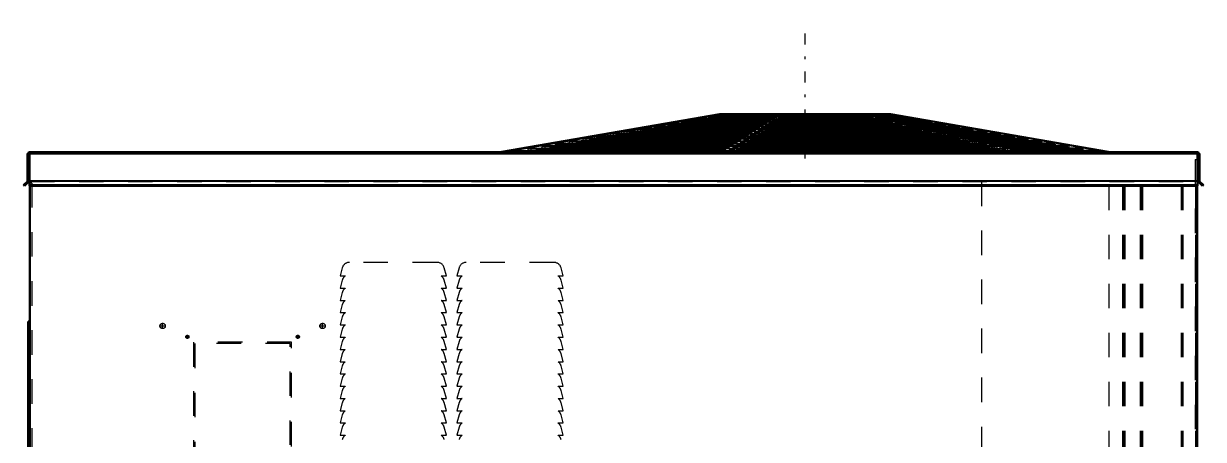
# Model space of a CAD drawing. Header units: inches. Extents: x -24.5 to 24.2, y -0.3 to 48.8.
# Drawn here: x -24.04 to 24.04, y 31.78 to 48.75 of the extents above; entities that cross this region are included whole.
import ezdxf

# ---------------------------------------------------------------- set-up
doc = ezdxf.new("R2010")
doc.units = ezdxf.units.IN
doc.header["$MEASUREMENT"] = 0
doc.linetypes.add('Center', pattern=[1.5, 0.45, -0.5, 0.05, -0.5])
doc.linetypes.add('Dashed', pattern=[2, 1, -1])
for name, color, linetype, lineweight in [('2d ConnectionPoints', 7, 'Continuous', 50), ('AM_0', 7, 'Continuous', 50), ('AM_4', 3, 'Continuous', 25), ('AM_7', 7, 'Center', 25), ('AM_9', 6, 'Dashed', 25)]:
    doc.layers.add(name, color=color, linetype=linetype, lineweight=lineweight)

msp = doc.modelspace()

# ---------------------------------------------------------------- linework, layer by layer
at = {"layer": '2d ConnectionPoints'}
msp.add_point((0, 43.5), dxfattribs=at)
msp.add_point((0, 43.5), dxfattribs=at)
at = {"layer": 'AM_0'}
for p, q in [((4.33, 45.058), (-4.546, 43.517)), ((-4.465, 43.517), (4.411, 45.058)), ((2.988, 44.751), (2.872, 44.729)), ((2.872, 44.729), (2.872, 44.651)), ((2.872, 44.729), (6.227, 44.729)), ((2.988, 44.751), (6.26, 44.751)), ((3.517, 44.848), (3.401, 44.827)), ((3.401, 44.827), (3.401, 44.751)), ((3.401, 44.827), (6.379, 44.827)), ((3.517, 44.848), (6.412, 44.848)), ((4.067, 44.95), (3.951, 44.928)), ((3.951, 44.928), (3.951, 44.848)), ((3.951, 44.928), (6.536, 44.928)), ((4.067, 44.95), (6.565, 44.95)), ((6.735, 45.058), (4.33, 45.058)), ((6.737, 45.058), (4.358, 43.517)), ((4.497, 45.029), (4.39, 45.009)), ((4.39, 45.009), (6.66, 45.009)), ((4.39, 45.009), (4.39, 44.95)), ((4.497, 45.029), (6.691, 45.029)), ((4.653, 45.058), (4.653, 45.029)), ((4.66, 43.517), (7.039, 45.058)), ((6.658, 44.751), (6.627, 44.729)), ((6.627, 44.729), (11.342, 44.729)), ((6.627, 44.729), (6.627, 44.651)), ((6.658, 44.751), (11.257, 44.751)), ((11.288, 45.058), (6.737, 45.058)), ((6.799, 44.848), (6.768, 44.827)), ((6.768, 44.827), (10.955, 44.827)), ((6.768, 44.827), (6.768, 44.751)), ((6.799, 44.848), (10.87, 44.848)), ((6.947, 44.95), (6.916, 44.928)), ((6.916, 44.928), (10.552, 44.928)), ((6.916, 44.928), (6.916, 44.848)), ((6.947, 44.95), (10.467, 44.95)), ((7.062, 45.029), (7.033, 45.009)), ((7.033, 45.009), (10.231, 45.009)), ((7.033, 45.009), (7.033, 44.95)), ((7.062, 45.029), (10.152, 45.029)), ((7.104, 45.058), (7.104, 45.029)), ((10.038, 45.058), (10.038, 45.029)), ((10.231, 45.009), (10.152, 45.029)), ((10.215, 45.058), (16.713, 43.517)), ((10.231, 45.009), (10.231, 44.95)), ((16.935, 43.517), (10.437, 45.058)), ((10.552, 44.928), (10.467, 44.95)), ((10.552, 44.928), (10.552, 44.848)), ((10.572, 45.029), (11.283, 45.029)), ((10.656, 45.009), (11.394, 45.009)), ((10.955, 44.827), (10.87, 44.848)), ((10.907, 44.95), (11.728, 44.95)), ((10.955, 44.827), (10.955, 44.751)), ((10.997, 44.928), (11.848, 44.928)), ((11.121, 45.029), (11.121, 45.058)), ((11.342, 44.729), (11.257, 44.751)), ((11.394, 45.009), (11.283, 45.029)), ((11.288, 45.058), (20.164, 43.517)), ((11.335, 44.848), (12.297, 44.848)), ((11.342, 44.729), (11.342, 44.651)), ((11.394, 44.95), (11.394, 45.009)), ((11.425, 44.827), (12.417, 44.827)), ((11.848, 44.928), (11.728, 44.95)), ((11.746, 44.751), (12.844, 44.751)), ((11.837, 44.729), (12.964, 44.729)), ((11.848, 44.848), (11.848, 44.928)), ((12.417, 44.827), (12.297, 44.848)), ((12.417, 44.751), (12.417, 44.827)), ((12.964, 44.729), (12.844, 44.751)), ((12.964, 44.651), (12.964, 44.729)), ((0.295, 44.253), (0.179, 44.232)), ((0.295, 44.253), (5.494, 44.253)), ((0.833, 44.353), (0.717, 44.331)), ((0.717, 44.331), (0.717, 44.253)), ((0.717, 44.331), (5.615, 44.331)), ((0.833, 44.353), (5.648, 44.353)), ((1.372, 44.452), (1.256, 44.431)), ((1.256, 44.431), (1.256, 44.353)), ((1.256, 44.431), (5.766, 44.431)), ((1.372, 44.452), (5.8, 44.452)), ((1.911, 44.552), (1.795, 44.53)), ((1.795, 44.53), (1.795, 44.452)), ((1.795, 44.53), (5.921, 44.53)), ((1.911, 44.552), (5.954, 44.552)), ((2.45, 44.651), (2.333, 44.63)), ((2.333, 44.63), (2.333, 44.552)), ((2.333, 44.63), (6.075, 44.63)), ((2.45, 44.651), (6.109, 44.651)), ((5.936, 44.253), (5.905, 44.232)), ((5.936, 44.253), (13.229, 44.253)), ((6.08, 44.353), (6.049, 44.331)), ((6.049, 44.331), (12.92, 44.331)), ((6.049, 44.331), (6.049, 44.253)), ((6.08, 44.353), (12.835, 44.353)), ((6.224, 44.452), (6.193, 44.431)), ((6.193, 44.431), (12.525, 44.431)), ((6.193, 44.431), (6.193, 44.353)), ((6.224, 44.452), (12.44, 44.452)), ((6.369, 44.552), (6.338, 44.53)), ((6.338, 44.53), (12.131, 44.53)), ((6.338, 44.53), (6.338, 44.452)), ((6.369, 44.552), (12.046, 44.552)), ((6.513, 44.651), (6.482, 44.63)), ((6.482, 44.63), (11.737, 44.63)), ((6.482, 44.63), (6.482, 44.552)), ((6.513, 44.651), (11.651, 44.651)), ((11.737, 44.63), (11.651, 44.651)), ((11.737, 44.63), (11.737, 44.552)), ((12.131, 44.53), (12.046, 44.552)), ((12.131, 44.53), (12.131, 44.452)), ((12.165, 44.651), (13.401, 44.651)), ((12.256, 44.63), (13.522, 44.63)), ((12.525, 44.431), (12.44, 44.452)), ((12.525, 44.431), (12.525, 44.353)), ((12.585, 44.552), (13.959, 44.552)), ((12.675, 44.53), (14.079, 44.53)), ((12.92, 44.331), (12.835, 44.353)), ((12.92, 44.331), (12.92, 44.253)), ((13.005, 44.452), (14.517, 44.452)), ((13.095, 44.431), (14.637, 44.431)), ((13.314, 44.232), (13.229, 44.253)), ((13.522, 44.63), (13.401, 44.651)), ((13.424, 44.353), (15.075, 44.353)), ((13.514, 44.331), (15.195, 44.331)), ((13.522, 44.552), (13.522, 44.63)), ((13.843, 44.253), (15.632, 44.253)), ((14.079, 44.53), (13.959, 44.552)), ((14.079, 44.452), (14.079, 44.53)), ((14.637, 44.431), (14.517, 44.452)), ((14.637, 44.353), (14.637, 44.431)), ((15.195, 44.331), (15.075, 44.353)), ((15.195, 44.253), (15.195, 44.331)), ((15.752, 44.232), (15.632, 44.253)), ((-2.399, 43.756), (-2.515, 43.734)), ((-2.399, 43.756), (4.725, 43.756)), ((-1.861, 43.855), (-1.977, 43.834)), ((-1.977, 43.834), (-1.977, 43.756)), ((-1.977, 43.834), (4.846, 43.834)), ((-1.861, 43.855), (4.879, 43.855)), ((-1.322, 43.955), (-1.438, 43.933)), ((-1.438, 43.933), (-1.438, 43.855)), ((-1.438, 43.933), (5.001, 43.933)), ((-1.322, 43.955), (5.034, 43.955)), ((-0.784, 44.054), (-0.9, 44.033)), ((-0.9, 44.033), (-0.9, 43.955)), ((-0.9, 44.033), (5.152, 44.033)), ((-0.784, 44.054), (5.185, 44.054)), ((-0.245, 44.154), (-0.36, 44.132)), ((-0.36, 44.132), (-0.36, 44.054)), ((-0.36, 44.132), (5.306, 44.132)), ((-0.245, 44.154), (5.339, 44.154)), ((0.179, 44.232), (0.179, 44.154)), ((0.179, 44.232), (5.461, 44.232)), ((5.214, 43.756), (5.183, 43.734)), ((5.214, 43.756), (15.201, 43.756)), ((5.358, 43.855), (5.327, 43.834)), ((5.327, 43.834), (14.892, 43.834)), ((5.327, 43.834), (5.327, 43.756)), ((5.358, 43.855), (14.807, 43.855)), ((5.503, 43.955), (5.472, 43.933)), ((5.472, 43.933), (14.497, 43.933)), ((5.472, 43.933), (5.472, 43.855)), ((5.503, 43.955), (14.412, 43.955)), ((5.647, 44.054), (5.616, 44.033)), ((5.616, 44.033), (14.103, 44.033)), ((5.616, 44.033), (5.616, 43.955)), ((5.647, 44.054), (14.018, 44.054)), ((5.791, 44.154), (5.76, 44.132)), ((5.76, 44.132), (13.708, 44.132)), ((5.76, 44.132), (5.76, 44.054)), ((5.791, 44.154), (13.624, 44.154)), ((5.905, 44.232), (13.314, 44.232)), ((5.905, 44.232), (5.905, 44.154)), ((13.314, 44.232), (13.314, 44.154)), ((13.708, 44.132), (13.624, 44.154)), ((13.708, 44.132), (13.708, 44.054)), ((13.933, 44.232), (15.752, 44.232)), ((14.103, 44.033), (14.018, 44.054)), ((14.103, 44.033), (14.103, 43.955)), ((14.263, 44.154), (16.19, 44.154)), ((14.353, 44.132), (16.31, 44.132)), ((14.497, 43.933), (14.412, 43.955)), ((14.497, 43.933), (14.497, 43.855)), ((14.682, 44.054), (16.748, 44.054)), ((14.773, 44.033), (16.868, 44.033)), ((14.892, 43.834), (14.807, 43.855)), ((14.892, 43.834), (14.892, 43.756)), ((15.101, 43.955), (17.305, 43.955)), ((15.191, 43.933), (17.425, 43.933)), ((15.285, 43.734), (15.201, 43.756)), ((15.521, 43.855), (17.863, 43.855)), ((15.611, 43.834), (17.983, 43.834)), ((15.752, 44.154), (15.752, 44.232)), ((15.944, 43.756), (18.42, 43.756)), ((16.31, 44.132), (16.19, 44.154)), ((16.31, 44.054), (16.31, 44.132)), ((16.868, 44.033), (16.748, 44.054)), ((16.868, 43.955), (16.868, 44.033)), ((17.425, 43.933), (17.305, 43.955)), ((17.425, 43.855), (17.425, 43.933)), ((17.983, 43.834), (17.863, 43.855)), ((17.983, 43.756), (17.983, 43.834)), ((18.54, 43.734), (18.42, 43.756)), ((-23.878, 43.42), (-23.878, 42.336)), ((23.797, 43.5), (-23.797, 43.5)), ((-23.797, 43.5), (-23.797, 42.126)), ((-23.782, 43.5), (-23.782, 43.493)), ((23.782, 43.493), (-23.782, 43.493)), ((-4.546, 43.517), (-4.465, 43.517)), ((-4.546, 43.517), (-4.546, 43.5)), ((-4.465, 43.517), (-4.465, 43.5)), ((-3.478, 43.557), (-3.594, 43.535)), ((-3.594, 43.535), (-3.594, 43.5)), ((-3.594, 43.535), (4.386, 43.535)), ((-3.478, 43.557), (4.419, 43.557)), ((-2.949, 43.654), (-3.065, 43.633)), ((-3.065, 43.633), (-3.065, 43.557)), ((-3.065, 43.633), (4.534, 43.633)), ((-2.949, 43.654), (4.567, 43.654)), ((-2.515, 43.734), (-2.515, 43.654)), ((-2.515, 43.734), (4.692, 43.734)), ((4.358, 43.517), (4.66, 43.517)), ((4.358, 43.517), (4.358, 43.5)), ((4.66, 43.517), (4.66, 43.5)), ((4.925, 43.557), (4.894, 43.535)), ((4.894, 43.535), (16.075, 43.535)), ((4.894, 43.535), (4.894, 43.5)), ((4.925, 43.557), (15.991, 43.557)), ((5.067, 43.654), (5.036, 43.633)), ((5.036, 43.633), (15.689, 43.633)), ((5.036, 43.633), (5.036, 43.557)), ((5.067, 43.654), (15.604, 43.654)), ((5.183, 43.734), (15.285, 43.734)), ((5.183, 43.734), (5.183, 43.654)), ((15.285, 43.734), (15.285, 43.654)), ((15.689, 43.633), (15.604, 43.654)), ((15.689, 43.633), (15.689, 43.557)), ((16.075, 43.535), (15.991, 43.557)), ((16.03, 43.734), (18.54, 43.734)), ((16.075, 43.535), (16.075, 43.5)), ((16.368, 43.654), (18.99, 43.654)), ((16.458, 43.633), (19.11, 43.633)), ((16.713, 43.517), (16.713, 43.5)), ((16.713, 43.517), (16.935, 43.517)), ((16.779, 43.557), (19.537, 43.557)), ((16.87, 43.535), (19.657, 43.535)), ((16.935, 43.517), (16.935, 43.5)), ((18.54, 43.654), (18.54, 43.734)), ((19.11, 43.633), (18.99, 43.654)), ((19.11, 43.557), (19.11, 43.633)), ((19.657, 43.535), (19.537, 43.557)), ((19.657, 43.5), (19.657, 43.535)), ((20.164, 43.517), (20.164, 43.5)), ((23.782, 43.5), (23.782, 43.493)), ((23.797, 43.5), (23.797, 42.126)), ((23.877, 42.336), (23.877, 43.42)), ((-23.887, 42.312), (-24.041, 42.159)), ((-24.008, 42.126), (-23.812, 42.322)), ((-23.812, 42.322), (-23.797, 42.322)), ((23.797, 42.322), (23.812, 42.322)), ((23.812, 42.322), (24.008, 42.126)), ((24.041, 42.159), (23.887, 42.312)), ((-24.041, 42.159), (-24.008, 42.126)), ((23.797, 42.159), (-23.797, 42.159)), ((23.797, 42.126), (-23.797, 42.126)), ((-23.782, 42.126), (-23.782, 4.49)), ((23.782, 42.126), (23.782, 4.49)), ((24.008, 42.126), (24.041, 42.159)), ((-23.861, 36.592), (-23.782, 36.592)), ((-23.861, 36.592), (-23.861, 22)), ((-23.861, 34.78), (-23.782, 34.78))]:
    msp.add_line(p, q, dxfattribs=at)
for centre, radius, start, end in [((-23.797, 43.42), 0.08, 90, 180), ((23.797, 43.42), 0.08, 0, 90), ((-23.912, 42.336), 0.034, 315, 360), ((23.912, 42.336), 0.034, 180, 225)]:
    msp.add_arc(centre, radius, start, end, dxfattribs=at)
at = {"layer": 'AM_4'}
for p, q in [((23.797, 43.42), (-23.797, 43.42)), ((23.797, 42.336), (-23.797, 42.336)), ((23.797, 42.312), (-23.797, 42.312))]:
    msp.add_line(p, q, dxfattribs=at)
at = {"layer": 'AM_7'}
for p, q in [((7.809, 43.25), (7.809, 48.75)), ((-18.489, 36.412), (-18.261, 36.412)), ((-18.375, 36.298), (-18.375, 36.526)), ((-11.971, 36.412), (-11.743, 36.412)), ((-11.857, 36.298), (-11.857, 36.526)), ((-17.433, 35.97), (-17.299, 35.97)), ((-17.366, 35.903), (-17.366, 36.037)), ((-12.933, 35.97), (-12.799, 35.97)), ((-12.866, 35.903), (-12.866, 36.037))]:
    msp.add_line(p, q, dxfattribs=at)
at = {"layer": 'AM_9'}
for p, q in [((-1.317, 43.517), (5.181, 45.058)), ((5.403, 45.058), (-1.095, 43.517)), ((2.774, 44.751), (2.654, 44.729)), ((2.654, 44.729), (2.654, 43.5)), ((2.872, 44.729), (2.654, 44.729)), ((2.774, 44.751), (2.774, 43.5)), ((2.988, 44.751), (2.774, 44.751)), ((2.791, 44.729), (2.907, 44.751)), ((2.791, 44.729), (2.791, 43.5)), ((2.907, 44.751), (2.907, 43.5)), ((2.988, 44.751), (2.988, 43.5)), ((3.321, 44.848), (3.201, 44.827)), ((3.401, 44.827), (3.201, 44.827)), ((3.201, 44.827), (3.201, 43.5)), ((3.32, 44.827), (3.436, 44.848)), ((3.32, 44.827), (3.32, 43.5)), ((3.321, 44.848), (3.321, 43.5)), ((3.517, 44.848), (3.321, 44.848)), ((3.401, 44.751), (3.401, 43.5)), ((3.436, 44.848), (3.436, 43.5)), ((3.517, 44.848), (3.517, 43.5)), ((3.89, 44.95), (3.77, 44.928)), ((3.951, 44.928), (3.77, 44.928)), ((3.77, 44.928), (3.77, 43.5)), ((3.87, 44.928), (3.986, 44.95)), ((3.87, 44.928), (3.87, 43.5)), ((3.89, 44.95), (3.89, 43.5)), ((4.067, 44.95), (3.89, 44.95)), ((3.951, 44.848), (3.951, 43.5)), ((3.986, 44.95), (3.986, 43.5)), ((4.14, 44.751), (4.055, 44.729)), ((4.055, 44.729), (4.055, 43.5)), ((4.067, 44.95), (4.067, 43.5)), ((4.14, 44.751), (4.14, 43.5)), ((4.335, 45.029), (4.224, 45.009)), ((4.224, 45.009), (4.224, 43.5)), ((4.39, 45.009), (4.224, 45.009)), ((4.276, 44.729), (4.361, 44.751)), ((4.276, 44.729), (4.276, 43.5)), ((4.309, 45.009), (4.416, 45.029)), ((4.309, 45.009), (4.309, 43.5)), ((4.335, 45.029), (4.335, 43.5)), ((4.496, 45.029), (4.335, 45.029)), ((4.361, 44.751), (4.361, 43.5)), ((4.39, 44.95), (4.39, 43.5)), ((4.416, 45.029), (4.416, 43.5)), ((4.527, 44.848), (4.442, 44.827)), ((4.442, 44.827), (4.442, 43.5)), ((4.496, 45.058), (4.496, 43.5)), ((4.497, 45.029), (4.497, 43.5)), ((4.527, 44.848), (4.527, 43.5)), ((4.572, 45.058), (4.572, 43.5)), ((4.653, 45.029), (4.653, 43.5)), ((4.663, 44.827), (4.748, 44.848)), ((4.663, 44.827), (4.663, 43.5)), ((4.742, 45.058), (4.742, 44.716)), ((4.742, 44.716), (5.988, 44.716)), ((4.748, 44.848), (4.748, 43.5)), ((4.844, 44.558), (4.844, 45.058)), ((4.929, 44.95), (4.844, 44.928)), ((4.844, 44.928), (4.844, 43.5)), ((4.868, 44.558), (4.868, 45.058)), ((4.905, 44.558), (4.905, 45.058)), ((4.928, 44.558), (4.928, 45.058)), ((4.929, 44.95), (4.929, 43.5)), ((5.066, 44.928), (5.151, 44.95)), ((5.066, 44.928), (5.066, 43.5)), ((5.117, 44.716), (5.117, 45.058)), ((5.151, 44.95), (5.151, 43.5)), ((5.244, 45.029), (5.166, 45.009)), ((5.166, 45.009), (5.166, 43.5)), ((5.244, 45.029), (5.244, 43.5)), ((5.359, 45.058), (5.359, 43.5)), ((5.387, 45.009), (5.466, 45.029)), ((5.387, 45.009), (5.387, 43.5)), ((5.466, 45.029), (5.466, 43.5)), ((5.58, 45.058), (5.58, 43.5)), ((5.613, 44.716), (5.613, 45.058)), ((5.988, 44.716), (5.988, 45.058)), ((6.627, 44.729), (6.227, 44.729)), ((6.658, 44.751), (6.26, 44.751)), ((6.324, 44.729), (6.355, 44.751)), ((6.324, 44.729), (6.324, 43.5)), ((6.355, 44.751), (6.355, 43.5)), ((6.768, 44.827), (6.379, 44.827)), ((6.799, 44.848), (6.412, 44.848)), ((6.466, 44.827), (6.497, 44.848)), ((6.466, 44.827), (6.466, 43.5)), ((6.495, 44.558), (6.495, 45.058)), ((6.497, 44.848), (6.497, 43.5)), ((6.506, 44.558), (6.506, 45.058)), ((6.916, 44.928), (6.536, 44.928)), ((6.555, 44.558), (6.555, 45.058)), ((6.565, 44.558), (6.565, 45.058)), ((6.947, 44.95), (6.565, 44.95)), ((6.613, 44.928), (6.644, 44.95)), ((6.613, 44.928), (6.613, 43.5)), ((6.644, 44.95), (6.644, 43.5)), ((6.658, 44.751), (6.658, 43.5)), ((7.033, 45.009), (6.66, 45.009)), ((7.062, 45.029), (6.691, 45.029)), ((6.731, 45.009), (6.76, 45.029)), ((6.731, 45.009), (6.731, 43.5)), ((6.76, 45.029), (6.76, 43.5)), ((6.768, 44.751), (6.768, 43.5)), ((6.799, 44.848), (6.799, 43.5)), ((6.801, 45.058), (6.801, 43.5)), ((6.916, 44.848), (6.916, 43.5)), ((6.947, 44.95), (6.947, 43.5)), ((7.033, 44.95), (7.033, 43.5)), ((7.062, 45.029), (7.062, 43.5)), ((7.076, 44.558), (7.076, 45.058)), ((7.091, 44.558), (7.091, 45.058)), ((7.104, 45.029), (7.104, 43.5)), ((7.179, 44.558), (7.179, 45.058)), ((7.192, 44.558), (7.192, 45.058)), ((7.434, 44.716), (7.434, 45.058)), ((7.434, 44.716), (8.184, 44.716)), ((7.484, 44.558), (7.484, 45.058)), ((7.499, 44.558), (7.499, 45.058)), ((7.53, 44.558), (7.53, 45.058)), ((7.542, 44.558), (7.542, 45.058)), ((8.076, 44.558), (8.076, 45.058)), ((8.088, 44.558), (8.088, 45.058)), ((8.119, 44.558), (8.119, 45.058)), ((8.134, 44.558), (8.134, 45.058)), ((8.184, 44.716), (8.184, 45.058)), ((8.426, 44.558), (8.426, 45.058)), ((8.439, 44.558), (8.439, 45.058)), ((8.514, 45.058), (8.514, 43.5)), ((8.527, 44.558), (8.527, 45.058)), ((8.542, 44.558), (8.542, 45.058)), ((8.556, 45.029), (8.585, 45.009)), ((8.556, 45.029), (8.556, 43.5)), ((10.958, 43.517), (8.579, 45.058)), ((8.585, 45.009), (8.585, 43.5)), ((8.671, 44.95), (8.702, 44.928)), ((8.671, 44.95), (8.671, 43.5)), ((8.702, 44.928), (8.702, 43.5)), ((8.817, 45.058), (8.817, 43.5)), ((8.819, 44.848), (8.85, 44.827)), ((8.819, 44.848), (8.819, 43.5)), ((8.85, 44.827), (8.85, 43.5)), ((8.887, 45.009), (8.858, 45.029)), ((8.858, 45.029), (8.858, 43.5)), ((8.881, 45.058), (11.26, 43.517)), ((8.887, 45.009), (8.887, 43.5)), ((8.96, 44.751), (8.96, 43.5)), ((8.96, 44.751), (8.991, 44.729)), ((9.005, 44.928), (8.974, 44.95)), ((8.974, 44.95), (8.974, 43.5)), ((8.991, 44.729), (8.991, 43.5)), ((9.005, 44.928), (9.005, 43.5)), ((9.053, 44.558), (9.053, 45.058)), ((9.063, 44.558), (9.063, 45.058)), ((9.112, 44.558), (9.112, 45.058)), ((9.152, 44.827), (9.121, 44.848)), ((9.121, 44.848), (9.121, 43.5)), ((9.123, 44.558), (9.123, 45.058)), ((9.152, 44.827), (9.152, 43.5)), ((9.294, 44.729), (9.263, 44.751)), ((9.263, 44.751), (9.263, 43.5)), ((9.294, 44.729), (9.294, 43.5)), ((9.63, 45.058), (9.63, 44.716)), ((9.63, 44.716), (10.876, 44.716)), ((10.005, 44.716), (10.005, 45.058)), ((10.038, 45.029), (10.038, 43.5)), ((10.572, 45.029), (10.152, 45.029)), ((10.152, 45.029), (10.152, 43.5)), ((10.656, 45.009), (10.231, 45.009)), ((10.231, 44.95), (10.231, 43.5)), ((10.259, 45.058), (10.259, 43.5)), ((10.374, 45.029), (10.374, 43.5)), ((10.374, 45.029), (10.452, 45.009)), ((10.452, 45.009), (10.452, 43.5)), ((10.907, 44.95), (10.467, 44.95)), ((10.467, 44.95), (10.467, 43.5)), ((10.501, 44.716), (10.501, 45.058)), ((10.552, 44.848), (10.551, 43.5)), ((10.997, 44.928), (10.552, 44.928)), ((10.689, 44.95), (10.689, 43.5)), ((10.689, 44.95), (10.774, 44.928)), ((10.69, 44.558), (10.69, 45.058)), ((10.713, 44.558), (10.713, 45.058)), ((10.75, 44.558), (10.75, 45.058)), ((10.774, 44.558), (10.774, 45.058)), ((10.774, 44.928), (10.774, 43.5)), ((11.335, 44.848), (10.87, 44.848)), ((10.87, 44.848), (10.87, 43.5)), ((10.876, 44.716), (10.876, 45.058)), ((11.425, 44.827), (10.955, 44.827)), ((10.955, 44.751), (10.955, 43.5)), ((10.965, 45.058), (10.965, 43.5)), ((11.046, 45.058), (11.046, 43.5)), ((11.091, 44.848), (11.091, 43.5)), ((11.091, 44.848), (11.176, 44.827)), ((11.121, 45.029), (11.228, 45.009)), ((11.121, 45.029), (11.121, 43.5)), ((11.121, 43.5), (11.121, 45.029)), ((11.176, 44.827), (11.176, 43.5)), ((11.202, 45.029), (11.202, 43.5)), ((11.309, 45.009), (11.202, 45.029)), ((20.083, 43.517), (11.207, 45.058)), ((11.228, 45.009), (11.228, 43.5)), ((11.257, 44.751), (11.746, 44.751)), ((11.257, 44.751), (11.257, 43.5)), ((11.283, 43.5), (11.283, 45.029)), ((11.309, 45.009), (11.309, 43.5)), ((11.837, 44.729), (11.342, 44.729)), ((11.394, 43.5), (11.394, 44.95)), ((11.478, 44.751), (11.478, 43.5)), ((11.478, 44.751), (11.563, 44.729)), ((11.551, 44.95), (11.667, 44.928)), ((11.551, 44.95), (11.551, 43.5)), ((11.563, 44.729), (11.563, 43.5)), ((11.632, 44.95), (11.632, 43.5)), ((11.748, 44.928), (11.632, 44.95)), ((11.667, 44.928), (11.667, 43.5)), ((11.728, 43.5), (11.728, 44.95)), ((11.748, 44.928), (11.748, 43.5)), ((11.848, 43.5), (11.848, 44.848)), ((12.101, 44.848), (12.101, 43.5)), ((12.101, 44.848), (12.217, 44.827)), ((12.182, 44.848), (12.182, 43.5)), ((12.298, 44.827), (12.182, 44.848)), ((12.217, 44.827), (12.217, 43.5)), ((12.297, 43.5), (12.297, 44.848)), ((12.298, 44.827), (12.298, 43.5)), ((12.417, 43.5), (12.417, 44.751)), ((12.63, 44.751), (12.63, 43.5)), ((12.63, 44.751), (12.746, 44.729)), ((12.711, 44.751), (12.711, 43.5)), ((12.827, 44.729), (12.711, 44.751)), ((12.746, 44.729), (12.746, 43.5)), ((12.827, 44.729), (12.827, 43.5)), ((12.844, 43.5), (12.844, 44.751)), ((-0.014, 44.253), (-0.134, 44.232)), ((-0.014, 44.253), (-0.014, 43.5)), ((0.295, 44.253), (-0.014, 44.253)), ((0.098, 44.232), (0.214, 44.253)), ((0.214, 44.253), (0.214, 43.5)), ((0.295, 44.253), (0.295, 43.5)), ((0.543, 44.353), (0.423, 44.331)), ((0.423, 44.331), (0.423, 43.5)), ((0.717, 44.331), (0.423, 44.331)), ((0.543, 44.353), (0.543, 43.5)), ((0.833, 44.353), (0.543, 44.353)), ((0.636, 44.331), (0.752, 44.353)), ((0.636, 44.331), (0.636, 43.5)), ((0.717, 44.253), (0.717, 43.5)), ((0.752, 44.353), (0.752, 43.5)), ((0.833, 44.353), (0.833, 43.5)), ((1.101, 44.452), (0.981, 44.431)), ((1.256, 44.431), (0.981, 44.431)), ((0.981, 44.431), (0.981, 43.5)), ((1.101, 44.452), (1.101, 43.5)), ((1.372, 44.452), (1.101, 44.452)), ((1.175, 44.431), (1.291, 44.452)), ((1.175, 44.431), (1.175, 43.5)), ((1.256, 44.353), (1.256, 43.5)), ((1.291, 44.452), (1.291, 43.5)), ((1.372, 44.452), (1.372, 43.5)), ((1.659, 44.552), (1.539, 44.53)), ((1.539, 44.53), (1.539, 43.5)), ((1.795, 44.53), (1.539, 44.53)), ((1.659, 44.552), (1.659, 43.5)), ((1.911, 44.552), (1.659, 44.552)), ((1.714, 44.53), (1.83, 44.552)), ((1.714, 44.53), (1.714, 43.5)), ((1.795, 44.452), (1.795, 43.5)), ((1.83, 44.552), (1.83, 43.5)), ((1.911, 44.552), (1.911, 43.5)), ((2.168, 44.253), (2.083, 44.232)), ((2.217, 44.651), (2.096, 44.63)), ((2.333, 44.63), (2.096, 44.63)), ((2.096, 44.63), (2.096, 43.5)), ((2.168, 44.253), (2.168, 43.5)), ((2.217, 44.651), (2.217, 43.5)), ((2.45, 44.651), (2.217, 44.651)), ((2.252, 44.63), (2.369, 44.651)), ((2.252, 44.63), (2.252, 43.5)), ((2.304, 44.232), (2.389, 44.253)), ((2.333, 44.552), (2.333, 43.5)), ((2.369, 44.651), (2.369, 43.5)), ((2.389, 44.253), (2.389, 43.5)), ((2.45, 44.651), (2.45, 43.5)), ((2.562, 44.353), (2.477, 44.331)), ((2.477, 44.331), (2.477, 43.5)), ((2.562, 44.353), (2.562, 43.5)), ((2.698, 44.331), (2.783, 44.353)), ((2.698, 44.331), (2.698, 43.5)), ((2.783, 44.353), (2.783, 43.5)), ((2.956, 44.452), (2.871, 44.431)), ((2.871, 44.431), (2.871, 43.5)), ((2.872, 44.651), (2.872, 43.5)), ((2.956, 44.452), (2.956, 43.5)), ((3.093, 44.431), (3.178, 44.452)), ((3.093, 44.431), (3.093, 43.5)), ((3.178, 44.452), (3.178, 43.5)), ((3.351, 44.552), (3.266, 44.53)), ((3.266, 44.53), (3.266, 43.5)), ((3.351, 44.552), (3.351, 43.5)), ((3.487, 44.53), (3.572, 44.552)), ((3.487, 44.53), (3.487, 43.5)), ((3.572, 44.552), (3.572, 43.5)), ((3.746, 44.651), (3.66, 44.63)), ((3.66, 44.63), (3.66, 43.5)), ((3.746, 44.651), (3.746, 43.5)), ((3.881, 44.63), (3.967, 44.651)), ((3.881, 44.63), (3.881, 43.5)), ((3.967, 44.651), (3.967, 43.5)), ((4.844, 44.558), (7.542, 44.558)), ((5.936, 44.253), (5.494, 44.253)), ((5.602, 44.232), (5.633, 44.253)), ((6.049, 44.331), (5.615, 44.331)), ((5.633, 44.253), (5.633, 43.5)), ((6.08, 44.353), (5.648, 44.353)), ((5.747, 44.331), (5.778, 44.353)), ((5.747, 44.331), (5.747, 43.5)), ((6.193, 44.431), (5.766, 44.431)), ((5.778, 44.353), (5.778, 43.5)), ((6.224, 44.452), (5.8, 44.452)), ((5.891, 44.431), (5.922, 44.452)), ((5.891, 44.431), (5.891, 43.5)), ((6.338, 44.53), (5.921, 44.53)), ((5.922, 44.452), (5.922, 43.5)), ((5.936, 44.253), (5.936, 43.5)), ((6.369, 44.552), (5.954, 44.552)), ((6.036, 44.53), (6.067, 44.552)), ((6.036, 44.53), (6.036, 43.5)), ((6.049, 44.253), (6.049, 43.5)), ((6.067, 44.552), (6.067, 43.5)), ((6.482, 44.63), (6.075, 44.63)), ((6.08, 44.353), (6.08, 43.5)), ((6.513, 44.651), (6.109, 44.651)), ((6.18, 44.63), (6.211, 44.651)), ((6.18, 44.63), (6.18, 43.5)), ((6.193, 44.353), (6.193, 43.5)), ((6.211, 44.651), (6.211, 43.5)), ((6.224, 44.452), (6.224, 43.5)), ((6.338, 44.452), (6.338, 43.5)), ((6.369, 44.552), (6.369, 43.5)), ((6.482, 44.552), (6.482, 43.5)), ((6.513, 44.651), (6.513, 43.5)), ((6.627, 44.651), (6.627, 43.5)), ((8.076, 44.558), (10.774, 44.558)), ((9.105, 44.651), (9.136, 44.63)), ((9.105, 44.651), (9.105, 43.5)), ((9.136, 44.63), (9.136, 43.5)), ((9.249, 44.552), (9.249, 43.5)), ((9.249, 44.552), (9.28, 44.53)), ((9.28, 44.53), (9.28, 43.5)), ((9.394, 44.452), (9.394, 43.5)), ((9.394, 44.452), (9.425, 44.431)), ((9.438, 44.63), (9.407, 44.651)), ((9.407, 44.651), (9.407, 43.5)), ((9.425, 44.431), (9.425, 43.5)), ((9.438, 44.63), (9.438, 43.5)), ((9.538, 44.353), (9.569, 44.331)), ((9.538, 44.353), (9.538, 43.5)), ((9.582, 44.53), (9.551, 44.552)), ((9.551, 44.552), (9.551, 43.5)), ((9.569, 44.331), (9.569, 43.5)), ((9.582, 44.53), (9.582, 43.5)), ((9.682, 44.253), (9.682, 43.5)), ((9.682, 44.253), (9.713, 44.232)), ((9.727, 44.431), (9.696, 44.452)), ((9.696, 44.452), (9.696, 43.5)), ((9.727, 44.431), (9.727, 43.5)), ((9.871, 44.331), (9.84, 44.353)), ((9.84, 44.353), (9.84, 43.5)), ((9.871, 44.331), (9.871, 43.5)), ((10.016, 44.232), (9.985, 44.253)), ((9.985, 44.253), (9.985, 43.5)), ((11.342, 44.651), (11.342, 43.5)), ((11.651, 44.651), (12.165, 44.651)), ((11.651, 44.651), (11.651, 43.5)), ((12.256, 44.63), (11.737, 44.63)), ((11.737, 44.552), (11.737, 43.5)), ((11.872, 44.651), (11.872, 43.5)), ((11.872, 44.651), (11.958, 44.63)), ((11.958, 44.63), (11.958, 43.5)), ((12.585, 44.552), (12.046, 44.552)), ((12.046, 44.552), (12.046, 43.5)), ((12.675, 44.53), (12.131, 44.53)), ((12.131, 44.452), (12.131, 43.5)), ((12.267, 44.552), (12.267, 43.5)), ((12.267, 44.552), (12.352, 44.53)), ((12.352, 44.53), (12.352, 43.5)), ((13.005, 44.452), (12.44, 44.452)), ((12.44, 44.452), (12.44, 43.5)), ((13.095, 44.431), (12.525, 44.431)), ((12.525, 44.353), (12.525, 43.5)), ((12.662, 44.452), (12.662, 43.5)), ((12.662, 44.452), (12.747, 44.431)), ((12.747, 44.431), (12.747, 43.5)), ((12.835, 44.353), (13.424, 44.353)), ((12.835, 44.353), (12.835, 43.5)), ((13.514, 44.331), (12.92, 44.331)), ((12.92, 44.253), (12.92, 43.5)), ((12.964, 43.5), (12.964, 44.651)), ((13.056, 44.353), (13.056, 43.5)), ((13.056, 44.353), (13.141, 44.331)), ((13.141, 44.331), (13.141, 43.5)), ((13.168, 44.651), (13.168, 43.5)), ((13.168, 44.651), (13.285, 44.63)), ((13.843, 44.253), (13.229, 44.253)), ((13.229, 44.253), (13.229, 43.5)), ((13.249, 44.651), (13.249, 43.5)), ((13.366, 44.63), (13.249, 44.651)), ((13.285, 44.63), (13.285, 43.5)), ((13.366, 44.63), (13.366, 43.5)), ((13.401, 43.5), (13.401, 44.651)), ((13.45, 44.253), (13.45, 43.5)), ((13.45, 44.253), (13.535, 44.232)), ((13.522, 43.5), (13.522, 44.552)), ((13.707, 44.552), (13.823, 44.53)), ((13.707, 44.552), (13.707, 43.5)), ((13.788, 44.552), (13.788, 43.5)), ((13.904, 44.53), (13.788, 44.552)), ((13.823, 44.53), (13.823, 43.5)), ((13.904, 44.53), (13.904, 43.5)), ((13.959, 43.5), (13.959, 44.552)), ((14.079, 43.5), (14.079, 44.452)), ((14.246, 44.452), (14.362, 44.431)), ((14.246, 44.452), (14.246, 43.5)), ((14.327, 44.452), (14.327, 43.5)), ((14.443, 44.431), (14.327, 44.452)), ((14.362, 44.431), (14.362, 43.5)), ((14.443, 44.431), (14.443, 43.5)), ((14.517, 43.5), (14.517, 44.452)), ((14.637, 43.5), (14.637, 44.353)), ((14.785, 44.353), (14.901, 44.331)), ((14.785, 44.353), (14.785, 43.5)), ((14.866, 44.353), (14.866, 43.5)), ((14.982, 44.331), (14.866, 44.353)), ((14.901, 44.331), (14.901, 43.5)), ((14.982, 44.331), (14.982, 43.5)), ((15.075, 43.5), (15.075, 44.353)), ((15.195, 43.5), (15.195, 44.253)), ((15.323, 44.253), (15.323, 43.5)), ((15.323, 44.253), (15.439, 44.232)), ((15.404, 44.253), (15.404, 43.5)), ((15.52, 44.232), (15.404, 44.253)), ((15.632, 43.5), (15.632, 44.253)), ((-2.802, 43.756), (-2.922, 43.734)), ((-2.802, 43.756), (-2.802, 43.5)), ((-2.399, 43.756), (-2.802, 43.756)), ((-2.596, 43.734), (-2.48, 43.756)), ((-2.48, 43.756), (-2.48, 43.5)), ((-2.399, 43.756), (-2.399, 43.5)), ((-2.245, 43.855), (-2.365, 43.834)), ((-2.365, 43.834), (-2.365, 43.5)), ((-1.977, 43.834), (-2.365, 43.834)), ((-2.245, 43.855), (-2.245, 43.5)), ((-1.861, 43.855), (-2.245, 43.855)), ((-2.058, 43.834), (-1.942, 43.855)), ((-2.058, 43.834), (-2.058, 43.5)), ((-1.977, 43.756), (-1.977, 43.5)), ((-1.942, 43.855), (-1.942, 43.5)), ((-1.861, 43.855), (-1.861, 43.5)), ((-1.687, 43.955), (-1.807, 43.933)), ((-1.438, 43.933), (-1.807, 43.933)), ((-1.807, 43.933), (-1.807, 43.5)), ((-1.687, 43.955), (-1.687, 43.5)), ((-1.322, 43.955), (-1.687, 43.955)), ((-1.519, 43.933), (-1.403, 43.955)), ((-1.519, 43.933), (-1.519, 43.5)), ((-1.438, 43.855), (-1.438, 43.5)), ((-1.403, 43.955), (-1.403, 43.5)), ((-1.322, 43.955), (-1.322, 43.5)), ((-1.13, 44.054), (-1.25, 44.033)), ((-1.25, 44.033), (-1.25, 43.5)), ((-0.9, 44.033), (-1.25, 44.033)), ((-1.13, 44.054), (-1.13, 43.5)), ((-0.784, 44.054), (-1.13, 44.054)), ((-0.981, 44.033), (-0.865, 44.054)), ((-0.981, 44.033), (-0.981, 43.5)), ((-0.9, 43.955), (-0.9, 43.5)), ((-0.865, 44.054), (-0.865, 43.5)), ((-0.784, 44.054), (-0.784, 43.5)), ((-0.572, 44.154), (-0.692, 44.132)), ((-0.692, 44.132), (-0.692, 43.5)), ((-0.36, 44.132), (-0.692, 44.132)), ((-0.572, 44.154), (-0.572, 43.5)), ((-0.245, 44.154), (-0.572, 44.154)), ((-0.441, 44.132), (-0.326, 44.154)), ((-0.441, 44.132), (-0.441, 43.5)), ((-0.36, 44.054), (-0.36, 43.5)), ((-0.326, 44.154), (-0.326, 43.5)), ((-0.245, 44.154), (-0.245, 43.5)), ((0.179, 44.232), (-0.134, 44.232)), ((-0.134, 44.232), (-0.134, 43.5)), ((0.098, 44.232), (0.098, 43.5)), ((0.196, 43.756), (0.111, 43.734)), ((0.179, 44.154), (0.179, 43.5)), ((0.196, 43.756), (0.196, 43.5)), ((0.333, 43.734), (0.417, 43.756)), ((0.417, 43.756), (0.417, 43.5)), ((0.59, 43.855), (0.505, 43.834)), ((0.505, 43.834), (0.505, 43.5)), ((0.59, 43.855), (0.59, 43.5)), ((0.726, 43.834), (0.811, 43.855)), ((0.726, 43.834), (0.726, 43.5)), ((0.811, 43.855), (0.811, 43.5)), ((0.985, 43.955), (0.9, 43.933)), ((0.9, 43.933), (0.9, 43.5)), ((0.985, 43.955), (0.985, 43.5)), ((1.121, 43.933), (1.206, 43.955)), ((1.121, 43.933), (1.121, 43.5)), ((1.206, 43.955), (1.206, 43.5)), ((1.378, 44.054), (1.294, 44.033)), ((1.294, 44.033), (1.294, 43.5)), ((1.378, 44.054), (1.378, 43.5)), ((1.515, 44.033), (1.6, 44.054)), ((1.515, 44.033), (1.515, 43.5)), ((1.6, 44.054), (1.6, 43.5)), ((1.773, 44.154), (1.688, 44.132)), ((1.688, 44.132), (1.688, 43.5)), ((1.773, 44.154), (1.773, 43.5)), ((1.91, 44.132), (1.994, 44.154)), ((1.91, 44.132), (1.91, 43.5)), ((1.994, 44.154), (1.994, 43.5)), ((2.083, 44.232), (2.083, 43.5)), ((2.304, 44.232), (2.304, 43.5)), ((5.214, 43.756), (4.725, 43.756)), ((5.327, 43.834), (4.846, 43.834)), ((5.358, 43.855), (4.879, 43.855)), ((4.881, 43.734), (4.912, 43.756)), ((4.912, 43.756), (4.912, 43.5)), ((5.472, 43.933), (5.001, 43.933)), ((5.025, 43.834), (5.056, 43.855)), ((5.025, 43.834), (5.025, 43.5)), ((5.503, 43.955), (5.034, 43.955)), ((5.056, 43.855), (5.056, 43.5)), ((5.616, 44.033), (5.152, 44.033)), ((5.169, 43.933), (5.2, 43.955)), ((5.169, 43.933), (5.169, 43.5)), ((5.647, 44.054), (5.185, 44.054)), ((5.2, 43.955), (5.2, 43.5)), ((5.214, 43.756), (5.214, 43.5)), ((5.76, 44.132), (5.306, 44.132)), ((5.314, 44.033), (5.345, 44.054)), ((5.314, 44.033), (5.314, 43.5)), ((5.327, 43.756), (5.327, 43.5)), ((5.791, 44.154), (5.339, 44.154)), ((5.345, 44.054), (5.345, 43.5)), ((5.358, 43.855), (5.358, 43.5)), ((5.458, 44.132), (5.489, 44.154)), ((5.458, 44.132), (5.458, 43.5)), ((5.905, 44.232), (5.461, 44.232)), ((5.472, 43.855), (5.472, 43.5)), ((5.489, 44.154), (5.489, 43.5)), ((5.503, 43.955), (5.503, 43.5)), ((5.602, 44.232), (5.602, 43.5)), ((5.616, 43.955), (5.616, 43.5)), ((5.647, 44.054), (5.647, 43.5)), ((5.76, 44.054), (5.76, 43.5)), ((5.791, 44.154), (5.791, 43.5)), ((5.905, 44.154), (5.905, 43.5)), ((9.713, 44.232), (9.713, 43.5)), ((9.827, 44.154), (9.827, 43.5)), ((9.827, 44.154), (9.858, 44.132)), ((9.858, 44.132), (9.858, 43.5)), ((9.971, 44.054), (9.971, 43.5)), ((9.971, 44.054), (10.002, 44.033)), ((10.002, 44.033), (10.002, 43.5)), ((10.016, 44.232), (10.016, 43.5)), ((10.115, 43.955), (10.115, 43.5)), ((10.115, 43.955), (10.146, 43.933)), ((10.16, 44.132), (10.129, 44.154)), ((10.129, 44.154), (10.129, 43.5)), ((10.146, 43.933), (10.146, 43.5)), ((10.16, 44.132), (10.16, 43.5)), ((10.26, 43.855), (10.291, 43.834)), ((10.26, 43.855), (10.26, 43.5)), ((10.304, 44.033), (10.273, 44.054)), ((10.273, 44.054), (10.273, 43.5)), ((10.291, 43.834), (10.291, 43.5)), ((10.304, 44.033), (10.304, 43.5)), ((10.404, 43.756), (10.404, 43.5)), ((10.404, 43.756), (10.435, 43.734)), ((10.449, 43.933), (10.418, 43.955)), ((10.418, 43.955), (10.418, 43.5)), ((10.449, 43.933), (10.449, 43.5)), ((10.593, 43.834), (10.562, 43.855)), ((10.562, 43.855), (10.562, 43.5)), ((10.593, 43.834), (10.593, 43.5)), ((10.737, 43.734), (10.706, 43.756)), ((10.706, 43.756), (10.706, 43.5)), ((13.933, 44.232), (13.314, 44.232)), ((13.314, 44.154), (13.314, 43.5)), ((13.535, 44.232), (13.535, 43.5)), ((14.263, 44.154), (13.624, 44.154)), ((13.624, 44.154), (13.624, 43.5)), ((14.353, 44.132), (13.708, 44.132)), ((13.708, 44.054), (13.708, 43.5)), ((13.845, 44.154), (13.845, 43.5)), ((13.845, 44.154), (13.93, 44.132)), ((13.93, 44.132), (13.93, 43.5)), ((14.018, 44.054), (14.682, 44.054)), ((14.018, 44.054), (14.018, 43.5)), ((14.773, 44.033), (14.103, 44.033)), ((14.103, 43.955), (14.103, 43.5)), ((14.24, 44.054), (14.24, 43.5)), ((14.24, 44.054), (14.324, 44.033)), ((14.324, 44.033), (14.324, 43.5)), ((15.101, 43.955), (14.412, 43.955)), ((14.412, 43.955), (14.412, 43.5)), ((15.191, 43.933), (14.497, 43.933)), ((14.497, 43.855), (14.497, 43.5)), ((14.633, 43.955), (14.633, 43.5)), ((14.633, 43.955), (14.718, 43.933)), ((14.718, 43.933), (14.718, 43.5)), ((15.521, 43.855), (14.807, 43.855)), ((14.807, 43.855), (14.807, 43.5)), ((15.611, 43.834), (14.892, 43.834)), ((14.892, 43.756), (14.892, 43.5)), ((15.028, 43.855), (15.028, 43.5)), ((15.028, 43.855), (15.113, 43.834)), ((15.113, 43.834), (15.113, 43.5)), ((15.944, 43.756), (15.195, 43.756)), ((15.201, 43.756), (15.201, 43.5)), ((15.422, 43.756), (15.422, 43.5)), ((15.422, 43.756), (15.507, 43.734)), ((15.439, 44.232), (15.439, 43.5)), ((15.52, 44.232), (15.52, 43.5)), ((15.752, 43.5), (15.752, 44.154)), ((15.863, 44.154), (15.863, 43.5)), ((15.863, 44.154), (15.978, 44.132)), ((15.944, 44.154), (15.944, 43.5)), ((16.059, 44.132), (15.944, 44.154)), ((15.978, 44.132), (15.978, 43.5)), ((16.059, 44.132), (16.059, 43.5)), ((16.19, 43.5), (16.19, 44.154)), ((16.31, 43.5), (16.31, 44.054)), ((16.402, 44.054), (16.402, 43.5)), ((16.402, 44.054), (16.518, 44.033)), ((16.483, 44.054), (16.483, 43.5)), ((16.599, 44.033), (16.483, 44.054)), ((16.518, 44.033), (16.518, 43.5)), ((16.599, 44.033), (16.599, 43.5)), ((16.748, 43.5), (16.748, 44.054)), ((16.868, 43.5), (16.868, 43.955)), ((16.94, 43.955), (17.056, 43.933)), ((16.94, 43.955), (16.94, 43.5)), ((17.021, 43.955), (17.021, 43.5)), ((17.137, 43.933), (17.021, 43.955)), ((17.056, 43.933), (17.056, 43.5)), ((17.137, 43.933), (17.137, 43.5)), ((17.305, 43.5), (17.305, 43.955)), ((17.425, 43.5), (17.425, 43.855)), ((17.479, 43.855), (17.479, 43.5)), ((17.479, 43.855), (17.595, 43.834)), ((17.56, 43.855), (17.56, 43.5)), ((17.676, 43.834), (17.56, 43.855)), ((17.595, 43.834), (17.595, 43.5)), ((17.676, 43.834), (17.676, 43.5)), ((17.863, 43.5), (17.863, 43.855)), ((17.983, 43.5), (17.983, 43.756)), ((18.017, 43.756), (18.017, 43.5)), ((18.017, 43.756), (18.133, 43.734)), ((18.098, 43.756), (18.098, 43.5)), ((18.214, 43.734), (18.098, 43.756)), ((18.42, 43.5), (18.42, 43.756)), ((-3.919, 43.557), (-4.039, 43.535)), ((-4.039, 43.535), (-4.039, 43.5)), ((-3.594, 43.535), (-4.039, 43.535)), ((-3.919, 43.557), (-3.919, 43.5)), ((-3.492, 43.557), (-3.919, 43.557)), ((-3.675, 43.535), (-3.559, 43.557)), ((-3.675, 43.535), (-3.675, 43.5)), ((-3.559, 43.557), (-3.559, 43.5)), ((-3.372, 43.654), (-3.492, 43.633)), ((-3.065, 43.633), (-3.492, 43.633)), ((-3.492, 43.633), (-3.492, 43.5)), ((-3.478, 43.557), (-3.478, 43.5)), ((-3.372, 43.654), (-3.372, 43.5)), ((-2.949, 43.654), (-3.372, 43.654)), ((-3.146, 43.633), (-3.03, 43.654)), ((-3.146, 43.633), (-3.146, 43.5)), ((-3.065, 43.557), (-3.065, 43.5)), ((-3.03, 43.654), (-3.03, 43.5)), ((-2.949, 43.654), (-2.949, 43.5)), ((-2.922, 43.734), (-2.922, 43.5)), ((-2.515, 43.734), (-2.922, 43.734)), ((-2.596, 43.734), (-2.596, 43.5)), ((-2.515, 43.654), (-2.515, 43.5)), ((-1.095, 43.517), (-1.317, 43.517)), ((-1.317, 43.517), (-1.317, 43.5)), ((-1.095, 43.517), (-1.095, 43.5)), ((-0.594, 43.557), (-0.679, 43.535)), ((-0.679, 43.535), (-0.679, 43.5)), ((-0.594, 43.557), (-0.594, 43.5)), ((-0.457, 43.535), (-0.373, 43.557)), ((-0.457, 43.535), (-0.457, 43.5)), ((-0.373, 43.557), (-0.373, 43.5)), ((-0.207, 43.654), (-0.292, 43.633)), ((-0.292, 43.633), (-0.292, 43.5)), ((-0.207, 43.654), (-0.207, 43.5)), ((-0.071, 43.633), (0.014, 43.654)), ((-0.071, 43.633), (-0.071, 43.5)), ((0.014, 43.654), (0.014, 43.5)), ((0.111, 43.734), (0.111, 43.5)), ((0.333, 43.734), (0.333, 43.5)), ((4.894, 43.535), (4.386, 43.535)), ((4.925, 43.557), (4.419, 43.557)), ((5.036, 43.633), (4.534, 43.633)), ((5.067, 43.654), (4.567, 43.654)), ((4.592, 43.535), (4.623, 43.557)), ((4.592, 43.535), (4.592, 43.5)), ((4.623, 43.557), (4.623, 43.5)), ((5.183, 43.734), (4.692, 43.734)), ((4.733, 43.633), (4.764, 43.654)), ((4.733, 43.633), (4.733, 43.5)), ((4.764, 43.654), (4.764, 43.5)), ((4.881, 43.734), (4.881, 43.5)), ((4.925, 43.557), (4.925, 43.5)), ((5.036, 43.557), (5.036, 43.5)), ((5.067, 43.654), (5.067, 43.5)), ((5.183, 43.654), (5.183, 43.5)), ((10.435, 43.734), (10.435, 43.5)), ((10.551, 43.654), (10.582, 43.633)), ((10.552, 43.654), (10.552, 43.5)), ((10.582, 43.633), (10.582, 43.5)), ((10.693, 43.557), (10.693, 43.5)), ((10.693, 43.557), (10.724, 43.535)), ((10.724, 43.535), (10.724, 43.5)), ((10.737, 43.734), (10.737, 43.5)), ((10.885, 43.633), (10.854, 43.654)), ((10.854, 43.654), (10.854, 43.5)), ((10.885, 43.633), (10.885, 43.5)), ((10.958, 43.517), (10.958, 43.5)), ((11.26, 43.517), (10.958, 43.517)), ((10.995, 43.557), (10.995, 43.5)), ((11.026, 43.535), (10.995, 43.557)), ((11.026, 43.535), (11.026, 43.5)), ((11.26, 43.517), (11.26, 43.5)), ((14.992, 43.5), (14.992, 43.493)), ((16.03, 43.734), (15.285, 43.734)), ((15.285, 43.654), (15.285, 43.5)), ((15.507, 43.734), (15.507, 43.5)), ((15.604, 43.654), (16.368, 43.654)), ((15.604, 43.654), (15.604, 43.5)), ((16.458, 43.633), (15.689, 43.633)), ((15.689, 43.557), (15.689, 43.5)), ((15.825, 43.654), (15.825, 43.5)), ((15.825, 43.654), (15.91, 43.633)), ((15.91, 43.633), (15.91, 43.5)), ((16.779, 43.557), (15.991, 43.557)), ((15.991, 43.557), (15.991, 43.5)), ((16.87, 43.535), (16.075, 43.535)), ((16.212, 43.557), (16.212, 43.5)), ((16.212, 43.557), (16.297, 43.535)), ((16.297, 43.535), (16.297, 43.5)), ((18.133, 43.734), (18.133, 43.5)), ((18.214, 43.734), (18.214, 43.5)), ((18.54, 43.5), (18.54, 43.654)), ((18.567, 43.654), (18.567, 43.5)), ((18.567, 43.654), (18.683, 43.633)), ((18.648, 43.654), (18.648, 43.5)), ((18.764, 43.633), (18.648, 43.654)), ((18.683, 43.633), (18.683, 43.5)), ((18.764, 43.633), (18.764, 43.5)), ((18.99, 43.5), (18.99, 43.654)), ((19.096, 43.557), (19.096, 43.5)), ((19.096, 43.557), (19.212, 43.535)), ((19.11, 43.5), (19.11, 43.557)), ((19.177, 43.557), (19.177, 43.5)), ((19.293, 43.535), (19.177, 43.557)), ((19.212, 43.535), (19.212, 43.5)), ((19.293, 43.535), (19.293, 43.5)), ((19.537, 43.5), (19.537, 43.557)), ((20.164, 43.517), (20.083, 43.517)), ((20.083, 43.517), (20.083, 43.5)), ((23.701, 43.2), (23.782, 43.2)), ((23.701, 43.2), (23.701, 4.485)), ((23.782, 43.2), (23.782, 42.126)), ((-23.782, 42.322), (-23.797, 42.322)), ((-23.782, 42.322), (-23.782, 42.126)), ((15.562, 42.322), (14.992, 42.303)), ((23.797, 42.322), (15.562, 42.322)), ((-23.782, 42.303), (23.782, 42.303)), ((-23.701, 42.24), (-23.782, 42.24)), ((-23.701, 42.17), (-23.782, 42.17)), ((-23.701, 42.24), (-23.701, 4.53)), ((14.992, 42.303), (14.992, 5.213)), ((20.186, 42.136), (20.186, 5.213)), ((20.186, 42.136), (23.782, 42.136)), ((20.742, 42.136), (20.742, 5.213)), ((20.776, 42.136), (20.776, 5.213)), ((20.81, 42.136), (20.81, 5.213)), ((20.845, 42.136), (20.845, 5.213)), ((21.462, 42.136), (21.462, 5.213)), ((21.497, 42.136), (21.497, 5.213)), ((21.53, 42.136), (21.53, 5.213)), ((21.564, 42.136), (21.564, 5.213)), ((23.128, 42.136), (23.128, 5.213)), ((23.163, 42.136), (23.163, 5.213)), ((23.197, 42.136), (23.197, 5.213)), ((23.713, 42.136), (23.713, 5.213)), ((23.747, 42.136), (23.747, 5.213)), ((-7.19, 39.005), (-10.764, 39.005)), ((-2.428, 39.005), (-6.002, 39.005)), ((-11.054, 38.783), (-11.142, 38.455)), ((-6.812, 38.455), (-6.9, 38.783)), ((-6.292, 38.783), (-6.38, 38.455)), ((-2.05, 38.455), (-2.138, 38.783)), ((-11.142, 38.455), (-10.93, 38.455)), ((-11.054, 38.283), (-11.142, 37.955)), ((-7.024, 38.455), (-6.812, 38.455)), ((-6.812, 37.955), (-6.9, 38.283)), ((-6.38, 38.455), (-6.166, 38.455)), ((-6.29, 38.283), (-6.378, 37.955)), ((-2.26, 38.455), (-2.05, 38.455)), ((-2.048, 37.955), (-2.136, 38.283)), ((-11.142, 37.955), (-10.93, 37.955)), ((-11.054, 37.783), (-11.142, 37.455)), ((-7.024, 37.955), (-6.812, 37.955)), ((-6.812, 37.455), (-6.9, 37.783)), ((-6.378, 37.955), (-6.166, 37.955)), ((-6.29, 37.783), (-6.378, 37.455)), ((-2.26, 37.955), (-2.048, 37.955)), ((-2.048, 37.455), (-2.136, 37.783)), ((-11.142, 37.455), (-10.93, 37.455)), ((-11.054, 37.283), (-11.142, 36.955)), ((-7.024, 37.455), (-6.812, 37.455)), ((-6.812, 36.955), (-6.9, 37.283)), ((-6.378, 37.455), (-6.166, 37.455)), ((-6.29, 37.283), (-6.378, 36.955)), ((-2.26, 37.455), (-2.048, 37.455)), ((-2.048, 36.955), (-2.136, 37.283)), ((-11.142, 36.955), (-10.93, 36.955)), ((-11.054, 36.783), (-11.142, 36.455)), ((-7.024, 36.955), (-6.812, 36.955)), ((-6.812, 36.455), (-6.9, 36.783)), ((-6.378, 36.955), (-6.166, 36.955)), ((-6.29, 36.783), (-6.378, 36.455)), ((-2.26, 36.955), (-2.048, 36.955)), ((-2.048, 36.455), (-2.136, 36.783)), ((-11.142, 36.455), (-10.93, 36.455)), ((-11.054, 36.283), (-11.142, 35.955)), ((-7.024, 36.455), (-6.812, 36.455)), ((-6.812, 35.955), (-6.9, 36.283)), ((-6.378, 36.455), (-6.166, 36.455)), ((-6.29, 36.283), (-6.378, 35.955)), ((-2.26, 36.455), (-2.048, 36.455)), ((-2.048, 35.955), (-2.136, 36.283)), ((-13.12, 35.75), (-17.12, 35.75)), ((-17.12, 35.75), (-17.12, 25.5)), ((-17.06, 35.69), (-17.06, 25.56)), ((-13.18, 35.69), (-17.06, 35.69)), ((-13.18, 25.56), (-13.18, 35.69)), ((-13.12, 25.5), (-13.12, 35.75)), ((-11.142, 35.955), (-10.93, 35.955)), ((-11.054, 35.783), (-11.142, 35.455)), ((-7.024, 35.955), (-6.812, 35.955)), ((-6.812, 35.455), (-6.9, 35.783)), ((-6.378, 35.955), (-6.166, 35.955)), ((-6.29, 35.783), (-6.378, 35.455)), ((-2.26, 35.955), (-2.048, 35.955)), ((-2.048, 35.455), (-2.136, 35.783)), ((-11.142, 35.455), (-10.93, 35.455)), ((-11.054, 35.283), (-11.142, 34.955)), ((-7.024, 35.455), (-6.812, 35.455)), ((-6.812, 34.955), (-6.9, 35.283)), ((-6.378, 35.455), (-6.166, 35.455)), ((-6.29, 35.283), (-6.378, 34.955)), ((-2.26, 35.455), (-2.048, 35.455)), ((-2.048, 34.955), (-2.136, 35.283)), ((-11.142, 34.955), (-10.93, 34.955)), ((-11.054, 34.783), (-11.142, 34.455)), ((-7.024, 34.955), (-6.812, 34.955)), ((-6.812, 34.455), (-6.9, 34.783)), ((-6.378, 34.955), (-6.166, 34.955)), ((-6.29, 34.783), (-6.378, 34.455)), ((-2.26, 34.955), (-2.048, 34.955)), ((-2.048, 34.455), (-2.136, 34.783)), ((-11.142, 34.455), (-10.93, 34.455)), ((-11.054, 34.283), (-11.142, 33.955)), ((-7.024, 34.455), (-6.812, 34.455)), ((-6.812, 33.955), (-6.9, 34.283)), ((-6.378, 34.455), (-6.166, 34.455)), ((-6.29, 34.283), (-6.378, 33.955)), ((-2.26, 34.455), (-2.048, 34.455)), ((-2.048, 33.955), (-2.136, 34.283)), ((-11.142, 33.955), (-10.93, 33.955)), ((-11.054, 33.783), (-11.142, 33.455)), ((-7.024, 33.955), (-6.812, 33.955)), ((-6.812, 33.455), (-6.9, 33.783)), ((-6.378, 33.955), (-6.166, 33.955)), ((-6.29, 33.783), (-6.378, 33.455)), ((-2.26, 33.955), (-2.048, 33.955)), ((-2.048, 33.455), (-2.136, 33.783)), ((-11.142, 33.455), (-10.93, 33.455)), ((-11.054, 33.283), (-11.142, 32.955)), ((-7.024, 33.455), (-6.812, 33.455)), ((-6.812, 32.955), (-6.9, 33.283)), ((-6.378, 33.455), (-6.166, 33.455)), ((-6.29, 33.283), (-6.378, 32.955)), ((-2.26, 33.455), (-2.048, 33.455)), ((-2.048, 32.955), (-2.136, 33.283)), ((-11.142, 32.955), (-10.93, 32.955)), ((-11.054, 32.783), (-11.142, 32.455)), ((-7.024, 32.955), (-6.812, 32.955)), ((-6.812, 32.455), (-6.9, 32.783)), ((-6.378, 32.955), (-6.166, 32.955)), ((-6.29, 32.783), (-6.378, 32.455)), ((-2.26, 32.955), (-2.048, 32.955)), ((-2.048, 32.455), (-2.136, 32.783)), ((-11.142, 32.455), (-10.93, 32.455)), ((-11.054, 32.283), (-11.142, 31.955)), ((-7.024, 32.455), (-6.812, 32.455)), ((-6.812, 31.955), (-6.9, 32.283)), ((-6.378, 32.455), (-6.166, 32.455)), ((-6.29, 32.283), (-6.378, 31.955)), ((-2.26, 32.455), (-2.048, 32.455)), ((-2.048, 31.955), (-2.136, 32.283)), ((-11.142, 31.955), (-10.93, 31.955)), ((-7.024, 31.955), (-6.812, 31.955)), ((-6.378, 31.955), (-6.166, 31.955)), ((-2.26, 31.955), (-2.048, 31.955))]:
    msp.add_line(p, q, dxfattribs=at)
for centre, radius in [((-18.375, 36.412), 0.109), ((-11.857, 36.412), 0.109), ((-17.366, 35.97), 0.064), ((-12.866, 35.97), 0.064)]:
    msp.add_circle(centre, radius, dxfattribs=at)
for centre, start, end in [((-10.764, 38.705), 90, 165), ((-7.19, 38.705), 15, 90), ((-6.002, 38.705), 90, 165), ((-2.428, 38.705), 15, 90), ((-10.764, 38.205), 123.5573, 165), ((-7.19, 38.205), 15, 56.4427), ((-6, 38.205), 123.5573, 165), ((-2.426, 38.205), 15, 56.4427), ((-10.764, 37.705), 123.5573, 165), ((-7.19, 37.705), 15, 56.4427), ((-6, 37.705), 123.5573, 165), ((-2.426, 37.705), 15, 56.4427), ((-10.764, 37.205), 123.5573, 165), ((-7.19, 37.205), 15, 56.4427), ((-6, 37.205), 123.5573, 165), ((-2.426, 37.205), 15, 56.4427), ((-10.764, 36.705), 123.5573, 165), ((-7.19, 36.705), 15, 56.4427), ((-6, 36.705), 123.5573, 165), ((-2.426, 36.705), 15, 56.4427), ((-10.764, 36.205), 123.5573, 165), ((-7.19, 36.205), 15, 56.4427), ((-6, 36.205), 123.5573, 165), ((-2.426, 36.205), 15, 56.4427), ((-10.764, 35.705), 123.5573, 165), ((-7.19, 35.705), 15, 56.4427), ((-6, 35.705), 123.5573, 165), ((-2.426, 35.705), 15, 56.4427), ((-10.764, 35.205), 123.5573, 165), ((-7.19, 35.205), 15, 56.4427), ((-6, 35.205), 123.5573, 165), ((-2.426, 35.205), 15, 56.4427), ((-10.764, 34.705), 123.5573, 165), ((-7.19, 34.705), 15, 56.4427), ((-6, 34.705), 123.5573, 165), ((-2.426, 34.705), 15, 56.4427), ((-10.764, 34.205), 123.5573, 165), ((-7.19, 34.205), 15, 56.4427), ((-6, 34.205), 123.5573, 165), ((-2.426, 34.205), 15, 56.4427), ((-10.764, 33.705), 123.5573, 165), ((-7.19, 33.705), 15, 56.4427), ((-6, 33.705), 123.5573, 165), ((-2.426, 33.705), 15, 56.4427), ((-10.764, 33.205), 123.5573, 165), ((-7.19, 33.205), 15, 56.4427), ((-6, 33.205), 123.5573, 165), ((-2.426, 33.205), 15, 56.4427), ((-10.764, 32.705), 123.5573, 165), ((-7.19, 32.705), 15, 56.4427), ((-6, 32.705), 123.5573, 165), ((-2.426, 32.705), 15, 56.4427), ((-10.764, 32.205), 123.5573, 165), ((-7.19, 32.205), 15, 56.4427), ((-6, 32.205), 123.5573, 165), ((-2.426, 32.205), 15, 56.4427), ((-10.764, 31.705), 123.5573, 165), ((-7.19, 31.705), 15, 56.4427), ((-6, 31.705), 123.5573, 165), ((-2.426, 31.705), 15, 56.4427)]:
    msp.add_arc(centre, 0.3, start, end, dxfattribs=at)

doc.saveas('drawing.dxf')
